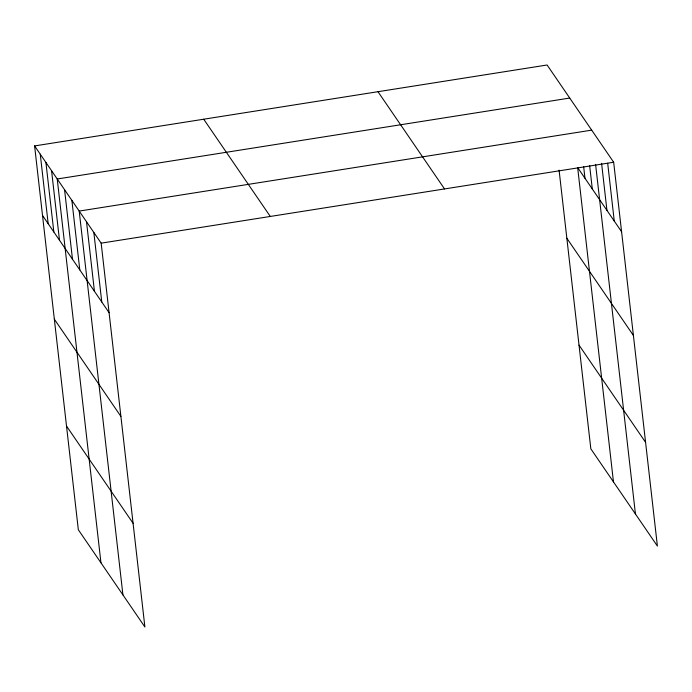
<?xml version="1.0" encoding="UTF-8"?>
<svg xmlns="http://www.w3.org/2000/svg" width="692" height="692" viewBox="0 0 692 692"><rect width="100%" height="100%" fill="white"/><g stroke="black" fill="none" stroke-linecap="round" stroke-linejoin="round"><path stroke-width="1.04" d="M34.6 145.925L101.162 243.16L144.896 627.004L78.334 529.769L34.6 145.925L547.104 64.996L613.666 162.231L657.4 546.074L590.838 448.84L559.084 170.137M569.732 98.056L57.228 178.986L100.963 562.83M591.703 130.139L79.199 211.077L122.934 594.921M101.162 243.16L613.666 162.231M621.589 231.751L577.656 167.576L613.467 481.9M566.843 238.238L633.405 335.473M579.014 345.109L645.584 442.344M377.979 91.707L444.541 188.933M203.725 119.223L270.295 216.458M42.523 215.446L109.085 312.68M54.339 319.176L120.901 416.411M66.519 426.047L133.08 523.282M607.688 163.295L614.262 221.051M601.582 163.295L606.945 210.359M595.596 164.367L635.438 513.983M589.619 165.431L592.3 188.968M583.633 166.504L584.974 178.268M93.844 232.469L101.767 301.989M86.517 221.769L94.441 291.289M71.873 200.377L79.796 269.897M64.555 189.686L72.478 259.206M51.571 170.725L59.495 240.245M45.914 162.456L53.838 231.976M40.257 154.195L48.181 223.715"/></g></svg>
